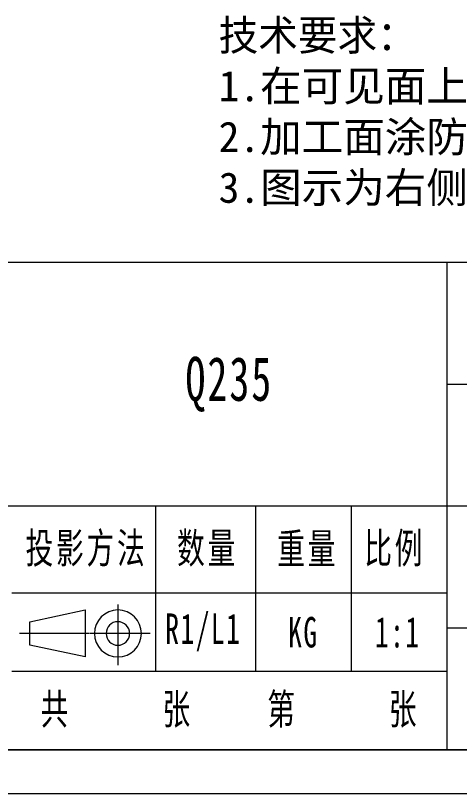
# Model space of a CAD drawing. Header units: millimetres. Extents: x -15766 to 80009, y -9701 to 15159.
# Drawn here: x -11753.4 to -11702.4, y 8886 to 8975.4 of the extents above; entities that cross this region are included whole.
import ezdxf

# ---------------------------------------------------------------- set-up
doc = ezdxf.new("R2010")
doc.units = ezdxf.units.MM
doc.linetypes.add('CENTER-HOKUTO_1', pattern=[16, 13, -1, 1, -1])
for name, color, linetype, lineweight in [('CDRAFT0', 7, 'Continuous', 18), ('title_frame', 7, 'Continuous', 18), ('word_dim', 9, 'Continuous', 18), ('尺寸线层', 3, 'Continuous', 18), ('粗实线层_1', 7, 'Continuous', 15), ('细实线层', 7, 'Continuous', 18)]:
    doc.layers.add(name, color=color, linetype=linetype, lineweight=lineweight)
doc.styles.add('标准', font='', dxfattribs={"width": 0.667})
doc.styles.get('标准').set_extended_font_data('宋体')

# ---------------------------------------------------------------- blocks, each defined once
blk = doc.blocks.new('*X1984')
at = {"layer": 'CDRAFT0'}
blk.add_line((0, 0), (420, 0), dxfattribs=at)
at = {"layer": '粗实线层_1'}
blk.add_line((25, 5), (415, 5), dxfattribs=at)

msp = doc.modelspace()

# ---------------------------------------------------------------- linework, layer by layer
at = {"layer": '粗实线层_1'}
for p, q in [((-11653.87578, 8946.97315), (-11833.87578, 8946.97315)), ((-11703.87578, 8946.97315), (-11703.87578, 8890.97315)), ((-11653.87578, 8932.97315), (-11703.87578, 8932.97315)), ((-11703.87578, 8918.97315), (-11833.87578, 8918.97315)), ((-11737.37578, 8918.97315), (-11737.37578, 8899.97315)), ((-11725.87578, 8918.97315), (-11725.87578, 8899.97315)), ((-11714.87578, 8918.97315), (-11714.87578, 8899.97315)), ((-11653.87578, 8918.97315), (-11703.87578, 8918.97315)), ((-11653.87578, 8904.97315), (-11703.87578, 8904.97315)), ((-11703.87578, 8899.97315), (-11753.87578, 8899.97315)), ((-11653.87578, 8890.97315), (-11833.87578, 8890.97315))]:
    msp.add_line(p, q, dxfattribs=at)
at = {"layer": '细实线层'}
msp.add_line((-11703.87578, 8908.97315), (-11753.87578, 8908.97315), dxfattribs=at)
at = {"layer": '细实线层', "color": 3}
for p, q in [((-11751.77411, 8905.70198), (-11745.44706, 8907.05198)), ((-11745.44706, 8907.05198), (-11745.44706, 8901.65198)), ((-11751.77411, 8903.00198), (-11751.77411, 8905.70198)), ((-11745.44706, 8901.65198), (-11751.77411, 8903.00198))]:
    msp.add_line(p, q, dxfattribs=at)
at = {"layer": '细实线层', "color": 2, "linetype": 'CENTER-HOKUTO_1', "lineweight": 18}
for p, q in [((-11741.67765, 8907.67298), (-11741.67765, 8900.69618)), ((-11745.02774, 8904.35198), (-11752.9858, 8904.35198)), ((-11737.96531, 8904.35198), (-11744.92097, 8904.35198))]:
    msp.add_line(p, q, dxfattribs=at)
at = {"layer": '细实线层', "color": 3}
for radius in [2.7, 1.35]:
    msp.add_arc((-11741.67765, 8904.35198), radius, 0, 359.9893827, dxfattribs=at)

# ---------------------------------------------------------------- block references
at = {"layer": 'title_frame'}
msp.add_blockref('*X1984', (-12068.87578, 8885.97315), dxfattribs=at)

# ---------------------------------------------------------------- texts
at = {"layer": 'word_dim', "linetype": 'Continuous', "ltscale": 4, "insert": (-11730.10432, 8974.84475), "char_height": 3.5, "width": 139.6035818, "attachment_point": 1}
msp.add_mtext('{\\C3;技术要求：\\P\\fNSimSun|b0|i0|c134|p49;1\\fSimSun|b0|i0|c134|p49;.在可见面上刻零件号;\\P2.加工面涂防锈漆，其余表面按色板喷漆;\\P\\fNSimSun|b0|i0|c134|p49;3.图示为右侧，左侧与之对称制作。}', dxfattribs=at)
at = {"layer": '尺寸线层', "attachment_point": 5, "line_spacing_factor": 1.15057, "style": '标准'}
for s, insert, char_height, width in [('{\\T1.1;Q235}', (-11728.87578, 8932.97315), 5.0503058, 29.4580043), ('\\T1.1;投影方法', (-11745.28078, 8913.97315), 3.5, 22), ('\\T1.1;数量', (-11731.37578, 8913.97315), 3.5, 22), ('\\T1.1;重量', (-11719.87578, 8913.97315), 3.5, 22), ('\\T1.1;比例', (-11709.87578, 8913.97315), 3.5, 22), ('{\\T1.1;R1/L1}', (-11731.87578, 8904.47315), 3.5, 11), ('{\\T1.1;KG}', (-11720.37578, 8904.47315), 3.5, 11), ('\\T1.1;1:1', (-11709.54097, 8904.47315), 3.5, 10.6696195), ('\\T1.1;共', (-11748.80445, 8895.47315), 3.5, 8), ('\\T1.1;张', (-11734.80445, 8895.47315), 3.5, 8), ('\\T1.1;第', (-11722.76554, 8895.47315), 3.5, 8), ('\\T1.1;张', (-11708.80445, 8895.47315), 3.5, 8)]:
    msp.add_mtext(s, dxfattribs=dict(at, insert=insert, char_height=char_height, width=width))

doc.saveas('drawing.dxf')
